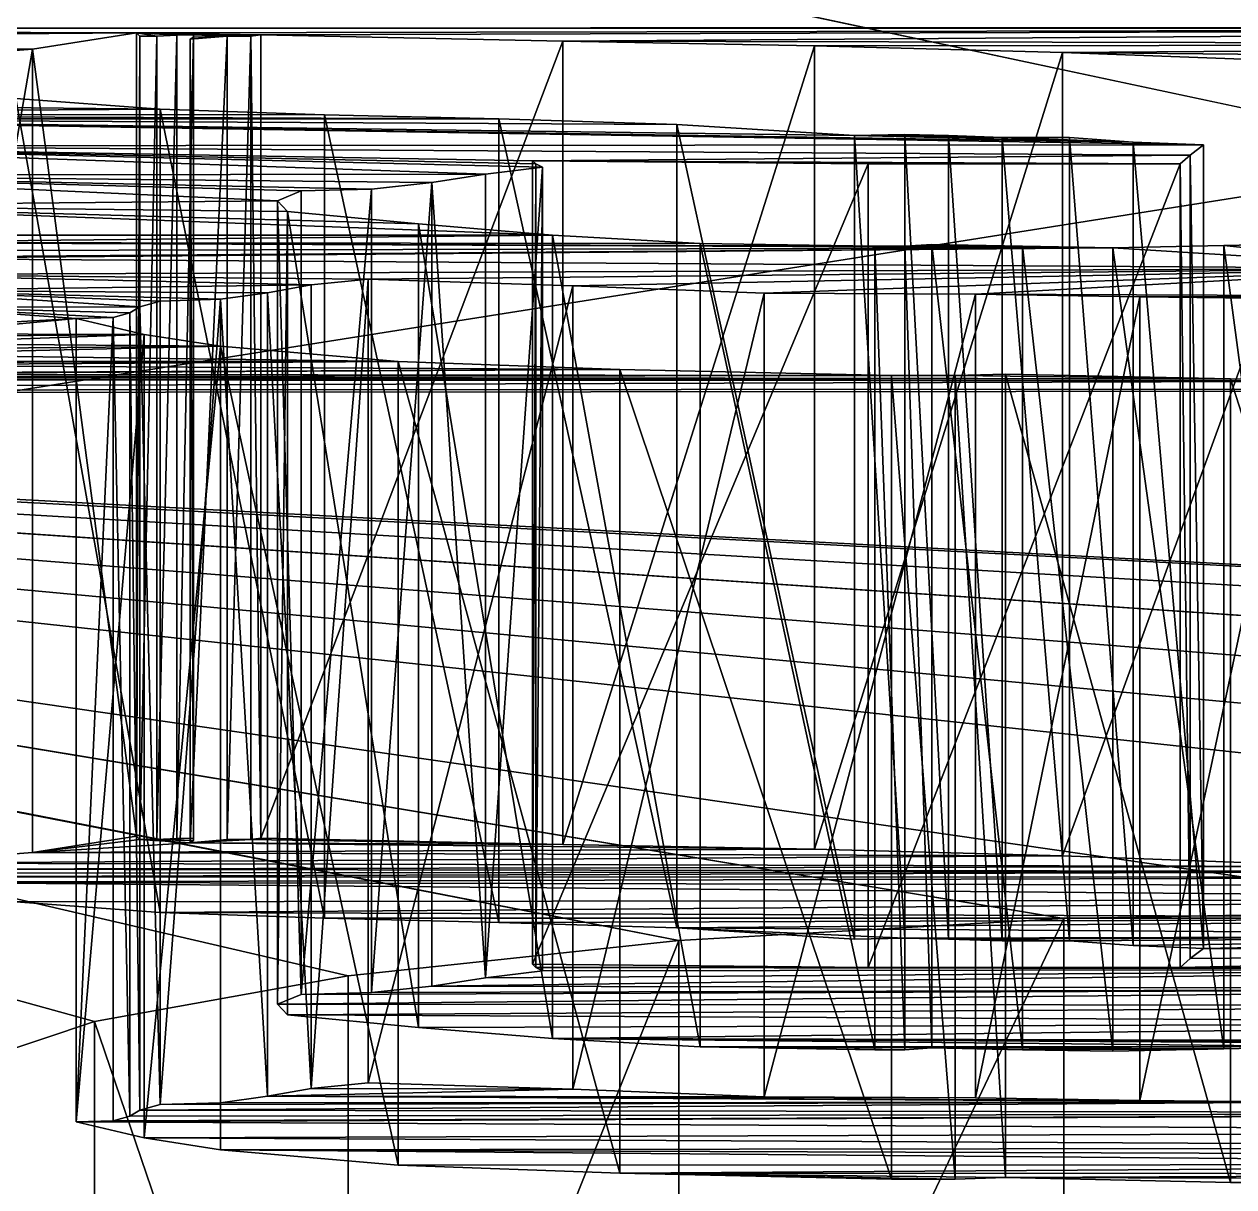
# Model space of a CAD drawing. Extents: x -48.5 to 48.5, y -27 to 68.5.
# Drawn here: x -7.494 to -5.22, y 63.319 to 65.504 of the extents above; entities that cross this region are included whole.
import ezdxf

# ---------------------------------------------------------------- set-up
doc = ezdxf.new("R2010")
doc.units = 0
doc.header["$MEASUREMENT"] = 0
doc.layers.add('STL2DXF', color=7, linetype='Continuous')

msp = doc.modelspace()

# ---------------------------------------------------------------- linework, layer by layer
at = {"layer": 'STL2DXF'}
for points in [[(-10.0756, 65.4965, 53.3657), (-20.0012, 68.5, 75), (4.5083, 65.4991, 53.3845)], [(4.5083, 65.4991, 53.3845), (-20.0012, 68.5, 75), (4.7101, 65.5078, 53.4469)], [(-20.0012, 68.5, 75), (-9.46, 64.5057, 75), (-4.756, 65.2507, 75)], [(-20.0012, 68.5, 75), (-4.756, 65.2507, 75), (20.0012, 68.5, 75)], [(4.5083, 65.4991, 53.3845), (-3.1273, 65.4956, 53.3595), (-10.0756, 65.4965, 53.3657)], [(-7.2824, 65.4877, 53.3033), (-9.8092, 65.4877, 53.3033), (-10.0756, 65.4965, 53.3657)], [(-7.2824, 65.4877, 53.3033), (-10.0756, 65.4965, 53.3657), (-3.1273, 65.4956, 53.3595)], [(-3.1273, 65.4956, 53.3595), (-7.0491, 65.4842, 53.2783), (-7.2824, 65.4877, 53.3033)], [(-3.1273, 65.4956, 53.3595), (-6.4816, 65.472, 53.1909), (-7.0491, 65.4842, 53.2783)], [(-3.4173, 65.4659, 53.1472), (-6.4816, 65.472, 53.1909), (-3.1273, 65.4956, 53.3595)], [(-7.2824, 65.4877, 53.3033), (-9.5901, 65.4702, 53.1784), (-9.8092, 65.4877, 53.3033)], [(-7.4778, 65.4571, 53.0848), (-9.5901, 65.4702, 53.1784), (-7.2824, 65.4877, 53.3033)], [(-7.7426, 65.437, 52.9411), (-9.5901, 65.4702, 53.1784), (-7.4778, 65.4571, 53.0848)], [(-7.2824, 63.9774, 53.5147), (-7.4778, 65.4571, 53.0848), (-7.2824, 65.4877, 53.3033)], [(-7.2824, 65.4877, 53.3033), (-7.2445, 65.4816, 53.2596), (-7.2761, 65.4816, 53.2596)], [(-7.2445, 65.4816, 53.2596), (-7.2824, 65.4877, 53.3033), (-7.2067, 65.4833, 53.2721)], [(-7.2067, 65.4833, 53.2721), (-7.2824, 65.4877, 53.3033), (-7.1752, 65.4842, 53.2783)], [(-7.1752, 65.4842, 53.2783), (-7.2824, 65.4877, 53.3033), (-7.0491, 65.4842, 53.2783)], [(-7.2761, 65.4816, 53.2596), (-7.2824, 63.9774, 53.5147), (-7.2824, 65.4877, 53.3033)], [(-7.2824, 63.9774, 53.5147), (-7.2761, 65.4816, 53.2596), (-7.2761, 63.9713, 53.471)], [(-7.2445, 65.4816, 53.2596), (-7.2761, 63.9713, 53.471), (-7.2761, 65.4816, 53.2596)], [(-7.2761, 63.9713, 53.471), (-7.2445, 65.4816, 53.2596), (-7.2445, 63.9713, 53.471)], [(-7.2067, 65.4833, 53.2721), (-7.2445, 63.9713, 53.471), (-7.2445, 65.4816, 53.2596)], [(-7.2445, 63.9713, 53.471), (-7.2067, 65.4833, 53.2721), (-7.2067, 63.9731, 53.4835)], [(-7.1752, 65.4842, 53.2783), (-7.2067, 63.9731, 53.4835), (-7.2067, 65.4833, 53.2721)], [(-7.2067, 63.9731, 53.4835), (-7.1752, 65.4842, 53.2783), (-7.1752, 63.9739, 53.4898)], [(-7.1121, 65.4816, 53.2596), (-7.1815, 63.9652, 53.4273), (-7.1815, 65.4755, 53.2159)], [(-7.1815, 63.9652, 53.4273), (-7.1121, 65.4816, 53.2596), (-7.1121, 63.9713, 53.471)], [(-7.1752, 65.4798, 53.2471), (-7.1121, 65.4816, 53.2596), (-7.1815, 65.4755, 53.2159)], [(-7.1815, 65.4755, 53.2159), (-7.1752, 63.9696, 53.4585), (-7.1752, 65.4798, 53.2471)], [(-7.1752, 63.9696, 53.4585), (-7.1815, 65.4755, 53.2159), (-7.1815, 63.9652, 53.4273)], [(-7.1121, 65.4816, 53.2596), (-7.1752, 65.4798, 53.2471), (-7.1752, 65.4842, 53.2783)], [(-7.1121, 65.4816, 53.2596), (-7.1752, 65.4842, 53.2783), (-7.068, 65.4816, 53.2596)], [(-7.068, 65.4816, 53.2596), (-7.1752, 65.4842, 53.2783), (-7.0491, 65.4842, 53.2783)], [(-7.1752, 65.4798, 53.2471), (-7.1752, 63.9739, 53.4898), (-7.1752, 65.4842, 53.2783)], [(-7.1752, 63.9739, 53.4898), (-7.1752, 65.4798, 53.2471), (-7.1752, 63.9696, 53.4585)], [(-7.068, 65.4816, 53.2596), (-7.1121, 63.9713, 53.471), (-7.1121, 65.4816, 53.2596)], [(-7.1121, 63.9713, 53.471), (-7.068, 65.4816, 53.2596), (-7.068, 63.9713, 53.471)], [(-7.0491, 63.9739, 53.4898), (-7.068, 65.4816, 53.2596), (-7.0491, 65.4842, 53.2783)], [(-7.068, 65.4816, 53.2596), (-7.0491, 63.9739, 53.4898), (-7.068, 63.9713, 53.471)], [(-6.4816, 65.472, 53.1909), (-7.0491, 63.9739, 53.4898), (-7.0491, 65.4842, 53.2783)], [(-7.0491, 63.9739, 53.4898), (-6.4816, 65.472, 53.1909), (-6.4816, 63.9617, 53.4024)], [(-3.4173, 65.4659, 53.1472), (-6.0087, 65.4632, 53.1285), (-6.4816, 65.472, 53.1909)], [(-6.0087, 65.4632, 53.1285), (-6.4816, 63.9617, 53.4024), (-6.4816, 65.472, 53.1909)], [(-7.4778, 65.4571, 53.0848), (-7.7426, 63.9267, 53.1526), (-7.7426, 65.437, 52.9411)], [(-7.7426, 63.9267, 53.1526), (-7.4778, 65.4571, 53.0848), (-7.4778, 63.9468, 53.2962)], [(-7.4778, 65.4571, 53.0848), (-7.2824, 63.9774, 53.5147), (-7.4778, 63.9468, 53.2962)], [(-6.4816, 63.9617, 53.4024), (-6.0087, 65.4632, 53.1285), (-6.0087, 63.953, 53.3399)], [(-3.4173, 65.4659, 53.1472), (-5.5421, 65.451, 53.041), (-6.0087, 65.4632, 53.1285)], [(-5.5421, 65.451, 53.041), (-6.0087, 63.953, 53.3399), (-6.0087, 65.4632, 53.1285)], [(-6.0087, 63.953, 53.3399), (-5.5421, 65.451, 53.041), (-5.5421, 63.9407, 53.2525)], [(-3.6317, 65.4326, 52.9099), (-5.5421, 65.451, 53.041), (-3.4173, 65.4659, 53.1472)], [(-4.9999, 65.4309, 52.8974), (-5.5421, 63.9407, 53.2525), (-5.5421, 65.451, 53.041)], [(-3.6317, 65.4326, 52.9099), (-4.9999, 65.4309, 52.8974), (-5.5421, 65.451, 53.041)], [(-5.5421, 63.9407, 53.2525), (-4.9999, 65.4309, 52.8974), (-4.9999, 63.9206, 53.1089)], [(-7.2382, 65.3443, 52.2792), (-8.9343, 65.3618, 52.4041), (-7.5094, 65.3644, 52.4229)], [(-7.2382, 65.3443, 52.2792), (-8.772, 65.3343, 52.2074), (-8.9343, 65.3618, 52.4041)], [(-7.2382, 63.8341, 52.4907), (-7.5094, 65.3644, 52.4229), (-7.5094, 63.8542, 52.6343)], [(-7.5094, 65.3644, 52.4229), (-7.2382, 63.8341, 52.4907), (-7.2382, 65.3443, 52.2792)], [(-6.9293, 65.3338, 52.2043), (-8.772, 65.3343, 52.2074), (-7.2382, 65.3443, 52.2792)], [(-8.2723, 65.326, 52.1481), (-8.772, 65.3343, 52.2074), (-6.6014, 65.326, 52.1481)], [(-6.6014, 65.326, 52.1481), (-8.772, 65.3343, 52.2074), (-6.9293, 65.3338, 52.2043)], [(-6.9293, 63.8236, 52.4158), (-7.2382, 65.3443, 52.2792), (-7.2382, 63.8341, 52.4907)], [(-7.2382, 65.3443, 52.2792), (-6.9293, 63.8236, 52.4158), (-6.9293, 65.3338, 52.2043)], [(-6.6014, 63.8157, 52.3596), (-6.9293, 65.3338, 52.2043), (-6.9293, 63.8236, 52.4158)], [(-6.9293, 65.3338, 52.2043), (-6.6014, 63.8157, 52.3596), (-6.6014, 65.326, 52.1481)], [(-5.2773, 65.277, 51.7984), (-8.1462, 65.2753, 51.7859), (-8.2723, 65.326, 52.1481)], [(-5.2773, 65.277, 51.7984), (-8.2723, 65.326, 52.1481), (-5.4097, 65.2823, 51.8359)], [(-5.4097, 65.2823, 51.8359), (-8.2723, 65.326, 52.1481), (-5.9331, 65.2945, 51.9233)], [(-5.9331, 65.2945, 51.9233), (-8.2723, 65.326, 52.1481), (-6.2672, 65.3155, 52.0732)], [(-6.2672, 65.3155, 52.0732), (-8.2723, 65.326, 52.1481), (-6.6014, 65.326, 52.1481)], [(-6.2672, 63.8052, 52.2846), (-6.6014, 65.326, 52.1481), (-6.6014, 63.8157, 52.3596)], [(-6.6014, 65.326, 52.1481), (-6.2672, 63.8052, 52.2846), (-6.2672, 65.3155, 52.0732)], [(-5.9331, 63.7842, 52.1348), (-6.2672, 65.3155, 52.0732), (-6.2672, 63.8052, 52.2846)], [(-6.2672, 65.3155, 52.0732), (-5.9331, 63.7842, 52.1348), (-5.9331, 65.2945, 51.9233)], [(-5.7565, 65.2945, 51.9233), (-5.9331, 65.2945, 51.9233), (-5.8385, 65.2963, 51.9358)], [(-5.9331, 65.2945, 51.9233), (-5.8385, 63.786, 52.1473), (-5.8385, 65.2963, 51.9358)], [(-5.4097, 65.2823, 51.8359), (-5.9331, 65.2945, 51.9233), (-5.6556, 65.291, 51.8983)], [(-5.9331, 65.2945, 51.9233), (-5.7565, 65.2945, 51.9233), (-5.6556, 65.291, 51.8983)], [(-5.8385, 63.786, 52.1473), (-5.9331, 65.2945, 51.9233), (-5.9331, 63.7842, 52.1348)], [(-5.7565, 63.7842, 52.1348), (-5.8385, 65.2963, 51.9358), (-5.8385, 63.786, 52.1473)], [(-5.8385, 65.2963, 51.9358), (-5.7565, 63.7842, 52.1348), (-5.7565, 65.2945, 51.9233)], [(-5.6556, 63.7807, 52.1098), (-5.7565, 65.2945, 51.9233), (-5.7565, 63.7842, 52.1348)], [(-5.7565, 65.2945, 51.9233), (-5.6556, 63.7807, 52.1098), (-5.6556, 65.291, 51.8983)], [(-5.5295, 63.7807, 52.1098), (-5.6556, 65.291, 51.8983), (-5.6556, 63.7807, 52.1098)], [(-5.6556, 65.291, 51.8983), (-5.5295, 63.7807, 52.1098), (-5.5295, 65.291, 51.8983)], [(-5.5295, 65.291, 51.8983), (-5.4097, 65.2823, 51.8359), (-5.6556, 65.291, 51.8983)], [(-5.4097, 63.772, 52.0473), (-5.5295, 65.291, 51.8983), (-5.5295, 63.7807, 52.1098)], [(-5.5295, 65.291, 51.8983), (-5.4097, 63.772, 52.0473), (-5.4097, 65.2823, 51.8359)], [(-5.3025, 65.2578, 51.6611), (-8.1462, 65.2753, 51.7859), (-5.2773, 65.277, 51.7984)], [(-6.6266, 65.222, 51.405), (-8.0642, 65.2202, 51.3926), (-8.1462, 65.2753, 51.7859)], [(-6.6266, 65.222, 51.405), (-8.1462, 65.2753, 51.7859), (-6.5194, 65.2351, 51.4987)], [(-6.5194, 65.2351, 51.4987), (-8.1462, 65.2753, 51.7859), (-6.5321, 65.2412, 51.5424)], [(-6.5321, 65.2412, 51.5424), (-8.1462, 65.2753, 51.7859), (-6.5384, 65.2473, 51.5861)], [(-6.5384, 65.2473, 51.5861), (-8.1462, 65.2753, 51.7859), (-5.3025, 65.2578, 51.6611)], [(-5.2773, 63.7668, 52.0099), (-5.4097, 65.2823, 51.8359), (-5.4097, 63.772, 52.0473)], [(-5.4097, 65.2823, 51.8359), (-5.2773, 63.7668, 52.0099), (-5.2773, 65.277, 51.7984)], [(-5.2773, 63.7668, 52.0099), (-5.3025, 65.2578, 51.6611), (-5.2773, 65.277, 51.7984)], [(-7.2769, 54.2352), (-4.756, 65.2507, 75), (-9.46, 64.5057, 75)], [(-4.756, 65.2507, 75), (-7.2769, 54.2352), (-3.6585, 54.8083)], [(-5.3215, 65.2412, 51.5424), (-6.5384, 65.2473, 51.5861), (-5.3025, 65.2578, 51.6611)], [(-6.5384, 63.737, 51.7976), (-6.5321, 65.2412, 51.5424), (-6.5384, 65.2473, 51.5861)], [(-6.5384, 65.2473, 51.5861), (-5.3215, 65.2412, 51.5424), (-5.9078, 65.2412, 51.5424)], [(-5.9078, 65.2412, 51.5424), (-6.5384, 63.737, 51.7976), (-6.5384, 65.2473, 51.5861)], [(-6.5321, 65.2412, 51.5424), (-6.5384, 63.737, 51.7976), (-6.5321, 63.7309, 51.7539)], [(-6.5384, 63.737, 51.7976), (-5.9078, 65.2412, 51.5424), (-5.9078, 63.7309, 51.7539)], [(-6.5321, 63.7309, 51.7539), (-6.5194, 65.2351, 51.4987), (-6.5321, 65.2412, 51.5424)], [(-5.3215, 65.2412, 51.5424), (-5.9078, 63.7309, 51.7539), (-5.9078, 65.2412, 51.5424)], [(-5.9078, 63.7309, 51.7539), (-5.3215, 65.2412, 51.5424), (-5.3215, 63.7309, 51.7539)], [(-5.3025, 63.7475, 51.8725), (-5.3215, 65.2412, 51.5424), (-5.3025, 65.2578, 51.6611)], [(-5.3215, 65.2412, 51.5424), (-5.3025, 63.7475, 51.8725), (-5.3215, 63.7309, 51.7539)], [(-5.3025, 65.2578, 51.6611), (-5.2773, 63.7668, 52.0099), (-5.3025, 63.7475, 51.8725)], [(-6.7275, 65.2062, 51.2927), (-8.0642, 65.2202, 51.3926), (-6.6266, 65.222, 51.405)], [(-7.0176, 65.1721, 51.0491), (-7.9759, 65.1634, 50.9867), (-8.0642, 65.2202, 51.3926)], [(-7.0176, 65.1721, 51.0491), (-8.0642, 65.2202, 51.3926), (-6.9734, 65.1905, 51.1803)], [(-6.9734, 65.1905, 51.1803), (-8.0642, 65.2202, 51.3926), (-6.841, 65.194, 51.2052)], [(-6.841, 65.194, 51.2052), (-8.0642, 65.2202, 51.3926), (-6.7275, 65.2062, 51.2927)], [(-6.6266, 63.7117, 51.6165), (-6.7275, 65.2062, 51.2927), (-6.6266, 65.222, 51.405)], [(-6.5194, 65.2351, 51.4987), (-6.6266, 63.7117, 51.6165), (-6.6266, 65.222, 51.405)], [(-6.6266, 63.7117, 51.6165), (-6.5194, 65.2351, 51.4987), (-6.5194, 63.7248, 51.7102)], [(-6.5194, 65.2351, 51.4987), (-6.5321, 63.7309, 51.7539), (-6.5194, 63.7248, 51.7102)], [(-6.841, 65.194, 51.2052), (-6.9734, 63.6802, 51.3917), (-6.9734, 65.1905, 51.1803)], [(-6.9734, 63.6802, 51.3917), (-6.841, 65.194, 51.2052), (-6.841, 63.6837, 51.4167)], [(-6.7275, 65.2062, 51.2927), (-6.841, 63.6837, 51.4167), (-6.841, 65.194, 51.2052)], [(-6.841, 63.6837, 51.4167), (-6.7275, 65.2062, 51.2927), (-6.7275, 63.6959, 51.5041)], [(-6.7275, 65.2062, 51.2927), (-6.6266, 63.7117, 51.6165), (-6.7275, 63.6959, 51.5041)], [(-6.9986, 65.152, 50.9055), (-7.9759, 65.1634, 50.9867), (-7.0176, 65.1721, 51.0491)], [(-6.9734, 63.6802, 51.3917), (-7.0176, 65.1721, 51.0491), (-6.9734, 65.1905, 51.1803)], [(-7.0176, 65.1721, 51.0491), (-6.9734, 63.6802, 51.3917), (-7.0176, 63.6618, 51.2606)], [(-7.0176, 63.6618, 51.2606), (-6.9986, 65.152, 50.9055), (-7.0176, 65.1721, 51.0491)], [(-6.5005, 65.1074, 50.5871), (-7.8498, 65.1074, 50.5871), (-7.9759, 65.1634, 50.9867)], [(-6.5005, 65.1074, 50.5871), (-7.9759, 65.1634, 50.9867), (-6.7527, 65.1284, 50.7369)], [(-6.7527, 65.1284, 50.7369), (-7.9759, 65.1634, 50.9867), (-6.9986, 65.152, 50.9055)], [(-6.9986, 65.152, 50.9055), (-7.0176, 63.6618, 51.2606), (-6.9986, 63.6417, 51.1169)], [(-6.7527, 63.6181, 50.9483), (-6.9986, 65.152, 50.9055), (-6.9986, 63.6417, 51.1169)], [(-6.9986, 65.152, 50.9055), (-6.7527, 63.6181, 50.9483), (-6.7527, 65.1284, 50.7369)], [(-6.5005, 63.5972, 50.7985), (-6.7527, 65.1284, 50.7369), (-6.7527, 63.6181, 50.9483)], [(-6.7527, 65.1284, 50.7369), (-6.5005, 63.5972, 50.7985), (-6.5005, 65.1074, 50.5871)], [(-6.2231, 65.0917, 50.4747), (-7.8561, 65.0934, 50.4871), (-6.5005, 65.1074, 50.5871)], [(-6.5005, 65.1074, 50.5871), (-7.8561, 65.0934, 50.4871), (-7.8498, 65.1074, 50.5871)], [(-6.2231, 63.5814, 50.6861), (-6.5005, 65.1074, 50.5871), (-6.5005, 63.5972, 50.7985)], [(-6.5005, 65.1074, 50.5871), (-6.2231, 63.5814, 50.6861), (-6.2231, 65.0917, 50.4747)], [(-7.8561, 65.0934, 50.4871), (-5.4476, 65.0838, 50.4185), (-7.8498, 65.0777, 50.3747)], [(-5.4476, 65.0838, 50.4185), (-7.8561, 65.0934, 50.4871), (-5.8952, 65.0864, 50.4372)], [(-5.8952, 65.0864, 50.4372), (-7.8561, 65.0934, 50.4871), (-6.2231, 65.0917, 50.4747)], [(-5.4476, 65.0838, 50.4185), (-7.8246, 65.0655, 50.2873), (-7.8498, 65.0777, 50.3747)], [(-5.4476, 65.0838, 50.4185), (-7.7805, 65.0637, 50.2748), (-7.8246, 65.0655, 50.2873)], [(-4.8234, 65.0445, 50.1375), (-7.7805, 65.0637, 50.2748), (-5.4476, 65.0838, 50.4185)], [(-5.8952, 63.5762, 50.6486), (-6.2231, 65.0917, 50.4747), (-6.2231, 63.5814, 50.6861)], [(-6.2231, 65.0917, 50.4747), (-5.8952, 63.5762, 50.6486), (-5.8952, 65.0864, 50.4372)], [(-5.8385, 63.5762, 50.6486), (-5.8952, 65.0864, 50.4372), (-5.8952, 63.5762, 50.6486)], [(-5.8952, 65.0864, 50.4372), (-5.8385, 63.5762, 50.6486), (-5.8385, 65.0864, 50.4372)], [(-5.8952, 65.0864, 50.4372), (-5.6178, 65.0864, 50.4372), (-5.4476, 65.0838, 50.4185)], [(-5.6178, 65.0864, 50.4372), (-5.8952, 65.0864, 50.4372), (-5.8385, 65.0864, 50.4372)], [(-5.8385, 65.0864, 50.4372), (-5.788, 63.5797, 50.6736), (-5.788, 65.09, 50.4622)], [(-5.6178, 65.0864, 50.4372), (-5.8385, 65.0864, 50.4372), (-5.788, 65.09, 50.4622)], [(-5.788, 63.5797, 50.6736), (-5.8385, 65.0864, 50.4372), (-5.8385, 63.5762, 50.6486)], [(-5.6178, 63.5762, 50.6486), (-5.788, 65.09, 50.4622), (-5.788, 63.5797, 50.6736)], [(-5.788, 65.09, 50.4622), (-5.6178, 63.5762, 50.6486), (-5.6178, 65.0864, 50.4372)], [(-5.4476, 63.5736, 50.6299), (-5.6178, 65.0864, 50.4372), (-5.6178, 63.5762, 50.6486)], [(-5.6178, 65.0864, 50.4372), (-5.4476, 63.5736, 50.6299), (-5.4476, 65.0838, 50.4185)], [(-4.8234, 65.0445, 50.1375), (-5.4476, 65.0838, 50.4185), (-5.2395, 65.0882, 50.4497)], [(-5.4476, 65.0838, 50.4185), (-5.2395, 63.5779, 50.6611), (-5.2395, 65.0882, 50.4497)], [(-5.2395, 63.5779, 50.6611), (-5.4476, 65.0838, 50.4185), (-5.4476, 63.5736, 50.6299)], [(-4.8234, 65.0445, 50.1375), (-5.2395, 65.0882, 50.4497), (-5.0377, 65.0926, 50.4809)], [(-5.2395, 65.0882, 50.4497), (-5.0377, 63.5823, 50.6923), (-5.0377, 65.0926, 50.4809)], [(-5.0377, 63.5823, 50.6923), (-5.2395, 65.0882, 50.4497), (-5.2395, 63.5779, 50.6611)], [(-4.8234, 65.0445, 50.1375), (-7.7994, 65.0331, 50.0563), (-7.7805, 65.0637, 50.2748)], [(-4.8234, 65.0445, 50.1375), (-6.8473, 65.0244, 49.9938), (-7.7994, 65.0331, 50.0563)], [(-4.8234, 65.0445, 50.1375), (-6.4627, 65.0121, 49.9064), (-6.8473, 65.0244, 49.9938)], [(-4.8234, 65.0445, 50.1375), (-6.1033, 64.9982, 49.8065), (-6.4627, 65.0121, 49.9064)], [(-4.8234, 65.0445, 50.1375), (-5.7061, 64.9964, 49.794), (-6.1033, 64.9982, 49.8065)], [(-4.6468, 64.992, 49.7628), (-5.7061, 64.9964, 49.794), (-4.8234, 65.0445, 50.1375)], [(-6.9545, 65.0139, 49.9189), (-7.749, 65.0034, 49.844), (-7.7994, 65.0331, 50.0563)], [(-6.9545, 65.0139, 49.9189), (-7.7994, 65.0331, 50.0563), (-6.8473, 65.0244, 49.9938)], [(-7.0365, 64.999, 49.8128), (-7.749, 65.0034, 49.844), (-6.9545, 65.0139, 49.9189)], [(-6.9545, 63.5036, 50.1304), (-7.0365, 64.999, 49.8128), (-6.9545, 65.0139, 49.9189)], [(-6.8473, 65.0244, 49.9938), (-6.9545, 63.5036, 50.1304), (-6.9545, 65.0139, 49.9189)], [(-6.9545, 63.5036, 50.1304), (-6.8473, 65.0244, 49.9938), (-6.8473, 63.5141, 50.2053)], [(-6.4627, 65.0121, 49.9064), (-6.8473, 63.5141, 50.2053), (-6.8473, 65.0244, 49.9938)], [(-6.8473, 63.5141, 50.2053), (-6.4627, 65.0121, 49.9064), (-6.4627, 63.5019, 50.1179)], [(-6.1033, 64.9982, 49.8065), (-6.4627, 63.5019, 50.1179), (-6.4627, 65.0121, 49.9064)], [(-7.2761, 64.9728, 49.6254), (-7.6922, 64.9719, 49.6192), (-7.749, 65.0034, 49.844)], [(-7.2761, 64.9728, 49.6254), (-7.749, 65.0034, 49.844), (-7.2382, 64.9833, 49.7004)], [(-7.2382, 64.9833, 49.7004), (-7.749, 65.0034, 49.844), (-7.1247, 64.9868, 49.7253)], [(-7.1247, 64.9868, 49.7253), (-7.749, 65.0034, 49.844), (-7.0365, 64.999, 49.8128)], [(-7.0365, 63.4888, 50.0242), (-7.1247, 64.9868, 49.7253), (-7.0365, 64.999, 49.8128)], [(-7.0365, 64.999, 49.8128), (-6.9545, 63.5036, 50.1304), (-7.0365, 63.4888, 50.0242)], [(-6.4627, 63.5019, 50.1179), (-6.1033, 64.9982, 49.8065), (-6.1033, 63.4879, 50.018)], [(-5.7061, 64.9964, 49.794), (-6.1033, 63.4879, 50.018), (-6.1033, 64.9982, 49.8065)], [(-6.1033, 63.4879, 50.018), (-5.7061, 64.9964, 49.794), (-5.7061, 63.4861, 50.0055)], [(-5.3971, 64.9912, 49.7566), (-5.7061, 63.4861, 50.0055), (-5.7061, 64.9964, 49.794)], [(-4.6468, 64.992, 49.7628), (-5.3971, 64.9912, 49.7566), (-5.7061, 64.9964, 49.794)], [(-5.7061, 63.4861, 50.0055), (-5.3971, 64.9912, 49.7566), (-5.3971, 63.4809, 49.968)], [(-5.3971, 64.9912, 49.7566), (-4.6468, 64.992, 49.7628), (-5.0756, 64.9877, 49.7316)], [(-5.0756, 64.9877, 49.7316), (-5.3971, 63.4809, 49.968), (-5.3971, 64.9912, 49.7566)], [(-7.295, 64.9614, 49.5443), (-7.6922, 64.9719, 49.6192), (-7.2761, 64.9728, 49.6254)], [(-7.6481, 64.937, 49.3694), (-7.6922, 64.9719, 49.6192), (-7.3959, 64.951, 49.4693)], [(-7.3959, 64.951, 49.4693), (-7.6922, 64.9719, 49.6192), (-7.3265, 64.9527, 49.4818)], [(-7.3265, 64.9527, 49.4818), (-7.6922, 64.9719, 49.6192), (-7.295, 64.9614, 49.5443)], [(-7.2761, 63.4625, 49.8369), (-7.295, 64.9614, 49.5443), (-7.2761, 64.9728, 49.6254)], [(-7.2382, 63.473, 49.9118), (-7.2761, 64.9728, 49.6254), (-7.2382, 64.9833, 49.7004)], [(-7.2761, 64.9728, 49.6254), (-7.2382, 63.473, 49.9118), (-7.2761, 63.4625, 49.8369)], [(-7.1247, 64.9868, 49.7253), (-7.2382, 63.473, 49.9118), (-7.2382, 64.9833, 49.7004)], [(-7.2382, 63.473, 49.9118), (-7.1247, 64.9868, 49.7253), (-7.1247, 63.4765, 49.9368)], [(-7.1247, 64.9868, 49.7253), (-7.0365, 63.4888, 50.0242), (-7.1247, 63.4765, 49.9368)], [(-5.3971, 63.4809, 49.968), (-5.0756, 64.9877, 49.7316), (-5.0756, 63.4774, 49.943)], [(-7.2682, 64.9208, 49.2539), (-7.7048, 64.9221, 49.2633), (-7.3959, 64.951, 49.4693)], [(-7.3959, 64.951, 49.4693), (-7.7048, 64.9221, 49.2633), (-7.6481, 64.937, 49.3694)], [(-7.3265, 64.9527, 49.4818), (-7.3959, 63.4407, 49.6808), (-7.3959, 64.951, 49.4693)], [(-7.3959, 63.4407, 49.6808), (-7.3265, 64.9527, 49.4818), (-7.3265, 63.4424, 49.6933)], [(-7.3959, 63.4407, 49.6808), (-7.2682, 64.9208, 49.2539), (-7.3959, 64.951, 49.4693)], [(-7.295, 63.4512, 49.7557), (-7.3265, 64.9527, 49.4818), (-7.295, 64.9614, 49.5443)], [(-7.3265, 64.9527, 49.4818), (-7.295, 63.4512, 49.7557), (-7.3265, 63.4424, 49.6933)], [(-7.295, 64.9614, 49.5443), (-7.2761, 63.4625, 49.8369), (-7.295, 63.4512, 49.7557)], [(-7.2682, 64.9208, 49.2539), (-7.7616, 64.916, 49.2196), (-7.7048, 64.9221, 49.2633)], [(-7.2682, 64.9208, 49.2539), (-7.749, 64.9037, 49.1321), (-7.7616, 64.916, 49.2196)], [(-7.1247, 64.8985, 49.0947), (-7.749, 64.9037, 49.1321), (-7.2682, 64.9208, 49.2539)], [(-7.2682, 64.9208, 49.2539), (-7.3959, 63.4407, 49.6808), (-7.2682, 63.4105, 49.4653)], [(-7.2682, 63.4105, 49.4653), (-7.1247, 64.8985, 49.0947), (-7.2682, 64.9208, 49.2539)], [(-6.7906, 64.8697, 48.8886), (-7.7931, 64.8828, 48.9823), (-7.1247, 64.8985, 49.0947)], [(-7.1247, 64.8985, 49.0947), (-7.7931, 64.8828, 48.9823), (-7.7742, 64.8932, 49.0572)], [(-7.1247, 64.8985, 49.0947), (-7.7742, 64.8932, 49.0572), (-7.749, 64.9037, 49.1321)], [(-7.1247, 64.8985, 49.0947), (-7.2682, 63.4105, 49.4653), (-7.1247, 63.3882, 49.3061)], [(-6.7906, 63.3594, 49.1), (-7.1247, 64.8985, 49.0947), (-7.1247, 63.3882, 49.3061)], [(-7.1247, 64.8985, 49.0947), (-6.7906, 63.3594, 49.1), (-6.7906, 64.8697, 48.8886)], [(-6.7906, 64.8697, 48.8886), (-7.7805, 64.8697, 48.8886), (-7.7931, 64.8828, 48.9823)], [(-7.6609, 62.7664, 34.0455), (-11.7969, 64.8557, 48.7887), (-7.3612, 62.8667, 34.7621)], [(-7.3612, 62.8667, 34.7621), (-11.7969, 64.8557, 48.7887), (-6.8845, 62.9528, 35.3774)], [(-6.8845, 62.9528, 35.3774), (-11.7969, 64.8557, 48.7887), (-7.6609, 63.3136, 37.9545)], [(-7.6609, 63.5289, 39.4924), (-11.7969, 64.8557, 48.7887), (-7.3612, 63.6293, 40.209)], [(-7.3612, 63.6293, 40.209), (-11.7969, 64.8557, 48.7887), (-6.8845, 63.7154, 40.8243)], [(-6.8845, 63.7154, 40.8243), (-11.7969, 64.8557, 48.7887), (-6.2631, 63.7815, 41.2964)], [(-6.2631, 63.7815, 41.2964), (-11.7969, 64.8557, 48.7887), (-11.6582, 64.8329, 48.6263)], [(-5.8637, 64.8434, 48.7013), (-8.0201, 64.846, 48.72), (-6.3744, 64.8548, 48.7825)], [(-6.3744, 64.8548, 48.7825), (-8.0201, 64.846, 48.72), (-7.9192, 64.8478, 48.7325)], [(-6.3744, 64.8548, 48.7825), (-7.9192, 64.8478, 48.7325), (-7.8814, 64.8627, 48.8387)], [(-6.3744, 64.8548, 48.7825), (-7.8814, 64.8627, 48.8387), (-6.7906, 64.8697, 48.8886)], [(-6.7906, 64.8697, 48.8886), (-7.8814, 64.8627, 48.8387), (-7.8467, 64.8683, 48.8792)], [(-6.7906, 64.8697, 48.8886), (-7.8467, 64.8683, 48.8792), (-7.7805, 64.8697, 48.8886)], [(-6.3744, 63.3445, 48.9939), (-6.7906, 64.8697, 48.8886), (-6.7906, 63.3594, 49.1)], [(-6.7906, 64.8697, 48.8886), (-6.3744, 63.3445, 48.9939), (-6.3744, 64.8548, 48.7825)], [(-5.8637, 63.3332, 48.9127), (-6.3744, 64.8548, 48.7825), (-6.3744, 63.3445, 48.9939)], [(-6.3744, 64.8548, 48.7825), (-5.8637, 63.3332, 48.9127), (-5.8637, 64.8434, 48.7013)], [(-6.2631, 63.7815, 41.2964), (-11.6582, 64.8329, 48.6263), (-5.5396, 63.8231, 41.5932)], [(-5.5396, 63.8231, 41.5932), (-11.6582, 64.8329, 48.6263), (-11.5825, 64.8216, 48.5452)], [(-4.7414, 64.8338, 48.6326), (-10.9015, 64.8146, 48.4952), (-8.2281, 64.8356, 48.6451)], [(-10.9015, 64.8146, 48.4952), (-4.7414, 64.8338, 48.6326), (11.1476, 64.8268, 48.5826)], [(-8.2281, 64.8356, 48.6451), (-5.2269, 64.8373, 48.6576), (-4.7414, 64.8338, 48.6326)], [(-5.2269, 64.8373, 48.6576), (-8.2281, 64.8356, 48.6451), (-8.1336, 64.8364, 48.6513)], [(-5.2269, 64.8373, 48.6576), (-8.1336, 64.8364, 48.6513), (-8.0768, 64.8408, 48.6825)], [(-8.0201, 64.846, 48.72), (-5.8637, 64.8434, 48.7013), (-8.0768, 64.8408, 48.6825)], [(-5.2269, 64.8373, 48.6576), (-8.0768, 64.8408, 48.6825), (-5.7439, 64.8434, 48.7013)], [(-5.7439, 64.8434, 48.7013), (-8.0768, 64.8408, 48.6825), (-5.8637, 64.8434, 48.7013)], [(-5.7439, 63.3332, 48.9127), (-5.8637, 64.8434, 48.7013), (-5.8637, 63.3332, 48.9127)], [(-5.8637, 64.8434, 48.7013), (-5.7439, 63.3332, 48.9127), (-5.7439, 64.8434, 48.7013)], [(-5.2269, 64.8373, 48.6576), (-5.7439, 64.8434, 48.7013), (-5.6493, 64.846, 48.72)], [(-5.7439, 64.8434, 48.7013), (-5.6493, 63.3358, 48.9314), (-5.6493, 64.846, 48.72)], [(-5.6493, 63.3358, 48.9314), (-5.7439, 64.8434, 48.7013), (-5.7439, 63.3332, 48.9127)], [(-5.2269, 63.327, 48.869), (-5.6493, 64.846, 48.72), (-5.6493, 63.3358, 48.9314)], [(-5.6493, 64.846, 48.72), (-5.2269, 63.327, 48.869), (-5.2269, 64.8373, 48.6576)], [(-4.7414, 63.3235, 48.844), (-5.2269, 64.8373, 48.6576), (-5.2269, 63.327, 48.869)], [(-5.2269, 64.8373, 48.6576), (-4.7414, 63.3235, 48.844), (-4.7414, 64.8338, 48.6326)], [(-5.5396, 63.8231, 41.5932), (-11.5825, 64.8216, 48.5452), (-4.7631, 63.8372, 41.6945)], [(-4.7631, 63.8372, 41.6945), (-11.5825, 64.8216, 48.5452), (-2.9339, 63.8894, 42.067)], [(-2.9339, 63.8894, 42.067), (-11.5825, 64.8216, 48.5452), (-2.6719, 63.9917, 42.7979)], [(-2.6719, 63.9917, 42.7979), (-11.5825, 64.8216, 48.5452), (-2.2278, 64.0811, 43.4367)], [(-2.2278, 64.0811, 43.4367), (-11.5825, 64.8216, 48.5452), (-1.6318, 64.1516, 43.9399)], [(-1.6318, 64.1516, 43.9399), (-11.5825, 64.8216, 48.5452), (-11.4816, 64.8154, 48.5015)], [(-1.6318, 64.1516, 43.9399), (-11.4816, 64.8154, 48.5015), (-0.9247, 64.1983, 44.2733)], [(-0.9247, 64.1983, 44.2733), (-11.4816, 64.8154, 48.5015), (-0.1545, 64.218, 44.414)], [(-0.1545, 64.218, 44.414), (-11.4816, 64.8154, 48.5015), (-11.2231, 64.8091, 48.4562)], [(11.1476, 64.8268, 48.5826), (-0.1545, 64.218, 44.414), (-11.2231, 64.8091, 48.4562)], [(11.1476, 64.8268, 48.5826), (-11.2231, 64.8091, 48.4562), (-10.9015, 64.8146, 48.4952)], [(-9.46, 64.5057, 75), (-10.8156, 53.287), (-7.2769, 54.2352)], [(-7.2761, 63.9713, 53.471), (-7.4778, 63.9468, 53.2962), (-7.2824, 63.9774, 53.5147)], [(-7.1815, 63.9652, 53.4273), (-7.4778, 63.9468, 53.2962), (-7.2761, 63.9713, 53.471)], [(-7.1815, 63.9652, 53.4273), (-7.2761, 63.9713, 53.471), (-7.1752, 63.9696, 53.4585)], [(-7.2445, 63.9713, 53.471), (-7.1752, 63.9696, 53.4585), (-7.2761, 63.9713, 53.471)], [(-7.1752, 63.9696, 53.4585), (-7.2445, 63.9713, 53.471), (-7.1752, 63.9739, 53.4898)], [(-7.1752, 63.9739, 53.4898), (-7.2445, 63.9713, 53.471), (-7.2067, 63.9731, 53.4835)], [(-7.068, 63.9713, 53.471), (-6.4816, 63.9617, 53.4024), (-7.1815, 63.9652, 53.4273)], [(-7.068, 63.9713, 53.471), (-7.1815, 63.9652, 53.4273), (-7.1121, 63.9713, 53.471)], [(-6.4816, 63.9617, 53.4024), (-7.068, 63.9713, 53.471), (-7.0491, 63.9739, 53.4898)], [(-5.5421, 63.9407, 53.2525), (-7.7426, 63.9267, 53.1526), (-7.4778, 63.9468, 53.2962)], [(-6.0087, 63.953, 53.3399), (-7.4778, 63.9468, 53.2962), (-7.1815, 63.9652, 53.4273)], [(-5.5421, 63.9407, 53.2525), (-7.4778, 63.9468, 53.2962), (-6.0087, 63.953, 53.3399)], [(-6.0087, 63.953, 53.3399), (-7.1815, 63.9652, 53.4273), (-6.4816, 63.9617, 53.4024)], [(-4.9999, 63.9206, 53.1089), (-7.7426, 63.9267, 53.1526), (-5.5421, 63.9407, 53.2525)], [(-4.9999, 63.9206, 53.1089), (-7.7426, 63.9154, 53.0714), (-7.7426, 63.9267, 53.1526)], [(-4.6783, 63.911, 53.0402), (-7.7426, 63.9154, 53.0714), (-4.9999, 63.9206, 53.1089)], [(-4.6783, 63.911, 53.0402), (-7.7363, 63.9084, 53.0215), (-7.7426, 63.9154, 53.0714)], [(-4.3946, 63.9005, 52.9653), (-7.7426, 63.8909, 52.8966), (-7.73, 63.9014, 52.9715)], [(-4.1613, 63.8839, 52.8466), (-7.7426, 63.8909, 52.8966), (-4.3946, 63.9005, 52.9653)], [(-4.6783, 63.911, 53.0402), (-7.73, 63.9014, 52.9715), (-7.7363, 63.9084, 53.0215)], [(-4.3946, 63.9005, 52.9653), (-7.73, 63.9014, 52.9715), (-4.6783, 63.911, 53.0402)], [(-3.9785, 63.8585, 52.6655), (-7.5094, 63.8542, 52.6343), (-7.7426, 63.8909, 52.8966)], [(-3.9785, 63.8585, 52.6655), (-7.7426, 63.8909, 52.8966), (-4.1613, 63.8839, 52.8466)], [(-3.9785, 63.8585, 52.6655), (-7.2382, 63.8341, 52.4907), (-7.5094, 63.8542, 52.6343)], [(-4.0289, 63.8236, 52.4158), (-7.2382, 63.8341, 52.4907), (-3.9785, 63.8585, 52.6655)], [(-4.0289, 63.8236, 52.4158), (-6.9293, 63.8236, 52.4158), (-7.2382, 63.8341, 52.4907)], [(-4.7631, 63.8372, 41.6945), (-5.5396, 62.3375, 41.8012), (-5.5396, 63.8231, 41.5932)], [(-5.5396, 62.3375, 41.8012), (-4.7631, 63.8372, 41.6945), (-4.7631, 62.3517, 41.9024)], [(-4.0289, 63.8236, 52.4158), (-6.6014, 63.8157, 52.3596), (-6.9293, 63.8236, 52.4158)], [(-4.0289, 63.8236, 52.4158), (-6.2672, 63.8052, 52.2846), (-6.6014, 63.8157, 52.3596)], [(-4.0667, 63.7904, 52.1785), (-6.2672, 63.8052, 52.2846), (-4.0289, 63.8236, 52.4158)], [(-5.5396, 63.8231, 41.5932), (-6.2631, 62.296, 41.5044), (-6.2631, 63.7815, 41.2964)], [(-6.2631, 62.296, 41.5044), (-5.5396, 63.8231, 41.5932), (-5.5396, 62.3375, 41.8012)], [(-6.2672, 63.8052, 52.2846), (-5.8385, 63.786, 52.1473), (-5.9331, 63.7842, 52.1348)], [(-5.8385, 63.786, 52.1473), (-6.2672, 63.8052, 52.2846), (-4.0667, 63.7904, 52.1785)], [(-4.0667, 63.7904, 52.1785), (-5.7565, 63.7842, 52.1348), (-5.8385, 63.786, 52.1473)], [(-4.0667, 63.7904, 52.1785), (-5.5295, 63.7807, 52.1098), (-5.7565, 63.7842, 52.1348)], [(-5.7565, 63.7842, 52.1348), (-5.5295, 63.7807, 52.1098), (-5.6556, 63.7807, 52.1098)], [(-4.0667, 63.7904, 52.1785), (-5.4097, 63.772, 52.0473), (-5.5295, 63.7807, 52.1098)], [(-4.0667, 63.7904, 52.1785), (-5.2773, 63.7668, 52.0099), (-5.4097, 63.772, 52.0473)], [(-4.1361, 63.7571, 51.9412), (-5.2773, 63.7668, 52.0099), (-4.0667, 63.7904, 52.1785)], [(-6.2631, 63.7815, 41.2964), (-6.8845, 62.2299, 41.0322), (-6.8845, 63.7154, 40.8243)], [(-6.8845, 62.2299, 41.0322), (-6.2631, 63.7815, 41.2964), (-6.2631, 62.296, 41.5044)], [(-4.1361, 63.7571, 51.9412), (-5.3025, 63.7475, 51.8725), (-5.2773, 63.7668, 52.0099)], [(-4.2937, 63.7274, 51.7289), (-5.3215, 63.7309, 51.7539), (-4.1361, 63.7571, 51.9412)], [(-4.1361, 63.7571, 51.9412), (-5.3215, 63.7309, 51.7539), (-5.3025, 63.7475, 51.8725)], [(-4.1802, 63.6907, 51.4666), (-6.7275, 63.6959, 51.5041), (-4.2937, 63.7274, 51.7289)], [(-4.2937, 63.7274, 51.7289), (-6.7275, 63.6959, 51.5041), (-6.6266, 63.7117, 51.6165)], [(-4.2937, 63.7274, 51.7289), (-6.6266, 63.7117, 51.6165), (-6.5194, 63.7248, 51.7102)], [(-6.5384, 63.737, 51.7976), (-5.9078, 63.7309, 51.7539), (-6.5321, 63.7309, 51.7539)], [(-4.2937, 63.7274, 51.7289), (-6.5194, 63.7248, 51.7102), (-6.5321, 63.7309, 51.7539)], [(-4.2937, 63.7274, 51.7289), (-6.5321, 63.7309, 51.7539), (-5.3215, 63.7309, 51.7539)], [(-5.3215, 63.7309, 51.7539), (-6.5321, 63.7309, 51.7539), (-5.9078, 63.7309, 51.7539)], [(-6.8845, 62.2299, 41.0322), (-7.3612, 63.6293, 40.209), (-6.8845, 63.7154, 40.8243)], [(-4.1802, 63.6907, 51.4666), (-6.841, 63.6837, 51.4167), (-6.7275, 63.6959, 51.5041)], [(-4.0667, 63.6592, 51.2418), (-7.0176, 63.6618, 51.2606), (-4.1802, 63.6907, 51.4666)], [(-4.1802, 63.6907, 51.4666), (-7.0176, 63.6618, 51.2606), (-6.9734, 63.6802, 51.3917)], [(-4.1802, 63.6907, 51.4666), (-6.9734, 63.6802, 51.3917), (-6.841, 63.6837, 51.4167)], [(-4.0667, 63.6592, 51.2418), (-6.9986, 63.6417, 51.1169), (-7.0176, 63.6618, 51.2606)], [(-3.9595, 63.6269, 51.0108), (-6.9986, 63.6417, 51.1169), (-4.0667, 63.6592, 51.2418)], [(-7.3612, 62.1437, 40.4169), (-7.6609, 63.5289, 39.4924), (-7.3612, 63.6293, 40.209)], [(-7.3612, 63.6293, 40.209), (-6.8845, 62.2299, 41.0322), (-7.3612, 62.1437, 40.4169)], [(-3.9595, 63.6269, 51.0108), (-6.7527, 63.6181, 50.9483), (-6.9986, 63.6417, 51.1169)], [(-3.9595, 63.6269, 51.0108), (-6.5005, 63.5972, 50.7985), (-6.7527, 63.6181, 50.9483)], [(-3.865, 63.591, 50.7548), (-6.5005, 63.5972, 50.7985), (-3.9595, 63.6269, 51.0108)], [(-5.0377, 63.5823, 50.6923), (-6.2231, 63.5814, 50.6861), (-6.5005, 63.5972, 50.7985)], [(-5.0377, 63.5823, 50.6923), (-6.5005, 63.5972, 50.7985), (-3.7578, 63.5823, 50.6923)], [(-3.7578, 63.5823, 50.6923), (-6.5005, 63.5972, 50.7985), (-3.8019, 63.5875, 50.7298)], [(-3.8019, 63.5875, 50.7298), (-6.5005, 63.5972, 50.7985), (-3.865, 63.591, 50.7548)], [(-5.0377, 63.5823, 50.6923), (-5.788, 63.5797, 50.6736), (-6.2231, 63.5814, 50.6861)], [(-6.2231, 63.5814, 50.6861), (-5.8385, 63.5762, 50.6486), (-5.8952, 63.5762, 50.6486)], [(-5.8385, 63.5762, 50.6486), (-6.2231, 63.5814, 50.6861), (-5.788, 63.5797, 50.6736)], [(-5.2395, 63.5779, 50.6611), (-5.788, 63.5797, 50.6736), (-5.0377, 63.5823, 50.6923)], [(-5.2395, 63.5779, 50.6611), (-5.6178, 63.5762, 50.6486), (-5.788, 63.5797, 50.6736)], [(-5.6178, 63.5762, 50.6486), (-5.2395, 63.5779, 50.6611), (-5.4476, 63.5736, 50.6299)], [(-7.6609, 63.5289, 39.4924), (-7.3612, 62.1437, 40.4169), (-7.6609, 62.0434, 39.7004)], [(-6.4627, 63.5019, 50.1179), (-6.9545, 63.5036, 50.1304), (-6.8473, 63.5141, 50.2053)], [(-7.0365, 63.4888, 50.0242), (-5.0756, 63.4774, 49.943), (-7.1247, 63.4765, 49.9368)], [(-6.4627, 63.5019, 50.1179), (-7.0365, 63.4888, 50.0242), (-6.9545, 63.5036, 50.1304)], [(-6.1033, 63.4879, 50.018), (-7.0365, 63.4888, 50.0242), (-6.4627, 63.5019, 50.1179)], [(-5.0756, 63.4774, 49.943), (-7.0365, 63.4888, 50.0242), (-5.3971, 63.4809, 49.968)], [(-5.3971, 63.4809, 49.968), (-7.0365, 63.4888, 50.0242), (-5.7061, 63.4861, 50.0055)], [(-5.7061, 63.4861, 50.0055), (-7.0365, 63.4888, 50.0242), (-6.1033, 63.4879, 50.018)], [(-3.6317, 63.4573, 49.7994), (-7.2761, 63.4625, 49.8369), (-5.0756, 63.4774, 49.943)], [(-5.0756, 63.4774, 49.943), (-7.2761, 63.4625, 49.8369), (-7.2382, 63.473, 49.9118)], [(-5.0756, 63.4774, 49.943), (-7.2382, 63.473, 49.9118), (-7.1247, 63.4765, 49.9368)], [(-3.6758, 63.4223, 49.5496), (-7.3959, 63.4407, 49.6808), (-3.6317, 63.4573, 49.7994)], [(-3.6317, 63.4573, 49.7994), (-7.3959, 63.4407, 49.6808), (-7.3265, 63.4424, 49.6933)], [(-3.6317, 63.4573, 49.7994), (-7.3265, 63.4424, 49.6933), (-7.295, 63.4512, 49.7557)], [(-3.6317, 63.4573, 49.7994), (-7.295, 63.4512, 49.7557), (-7.2761, 63.4625, 49.8369)], [(-3.6758, 63.4223, 49.5496), (-7.2682, 63.4105, 49.4653), (-7.3959, 63.4407, 49.6808)], [(-3.7136, 63.3926, 49.3373), (-7.2682, 63.4105, 49.4653), (-3.6758, 63.4223, 49.5496)], [(-3.7136, 63.3926, 49.3373), (-7.1247, 63.3882, 49.3061), (-7.2682, 63.4105, 49.4653)], [(-3.8145, 63.3769, 49.2249), (-7.1247, 63.3882, 49.3061), (-3.7136, 63.3926, 49.3373)], [(-3.8902, 63.3603, 49.1063), (-6.7906, 63.3594, 49.1), (-7.1247, 63.3882, 49.3061)], [(-3.8902, 63.3603, 49.1063), (-7.1247, 63.3882, 49.3061), (-3.8145, 63.3769, 49.2249)], [(-3.8902, 63.3603, 49.1063), (-6.3744, 63.3445, 48.9939), (-6.7906, 63.3594, 49.1)], [(-4.0604, 63.3432, 48.9845), (-6.3744, 63.3445, 48.9939), (-3.8902, 63.3603, 49.1063)], [(-6.3744, 63.3445, 48.9939), (-5.7439, 63.3332, 48.9127), (-5.8637, 63.3332, 48.9127)], [(-5.7439, 63.3332, 48.9127), (-6.3744, 63.3445, 48.9939), (-5.6493, 63.3358, 48.9314)], [(-5.6493, 63.3358, 48.9314), (-6.3744, 63.3445, 48.9939), (-4.0604, 63.3432, 48.9845)], [(-4.2685, 63.3323, 48.9065), (-5.6493, 63.3358, 48.9314), (-4.0604, 63.3432, 48.9845)], [(-4.2685, 63.3323, 48.9065), (-5.2269, 63.327, 48.869), (-5.6493, 63.3358, 48.9314)], [(-5.2269, 63.327, 48.869), (-4.2685, 63.3323, 48.9065), (-4.7414, 63.3235, 48.844)]]:
    msp.add_3dface(points, dxfattribs=at)

doc.saveas('drawing.dxf')
